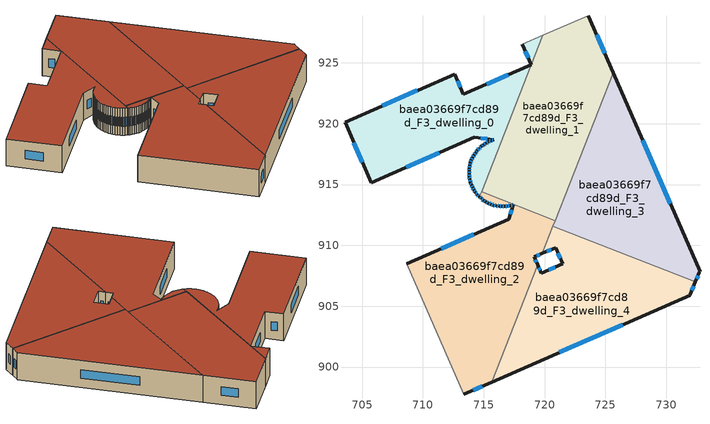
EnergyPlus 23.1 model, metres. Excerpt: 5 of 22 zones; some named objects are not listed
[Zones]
baea03669f7cd89d_F3_dwelling_0
 floor to baea03669f7cd89d_F2_dwelling_0 (EU_floor_Construction): 719.85,927.27 714.64,913.99 714.61,914.01 714.45,914.18 714.31,914.37 714.18,914.57 714.07,914.76 713.98,914.98 713.9,915.2 713.85,915.43 713.81,915.66 713.79,915.89 713.79,916.12 713.81,916.35 713.85,916.58 713.91,916.8 713.98,917.02 714.08,917.23 714.19,917.44 714.32,917.63 714.47,917.81 714.62,917.98 714.8,918.14 714.99,918.28 715.18,918.4 715.39,918.52 715.6,918.6 715.82,918.67 714.21,918.89 705.75,915.16 703.59,920.12 712.6,924.09 713.33,922.43 718.89,924.87 718.17,926.53 z9
 wall outside (EU_wall_Construction): 718.17,926.53 718.89,924.87 713.33,922.43 712.6,924.09 703.59,920.12 705.75,915.16 714.21,918.89 715.82,918.67 715.6,918.6 715.39,918.52 715.18,918.4 714.99,918.28 714.8,918.14 714.62,917.98 714.47,917.81 714.32,917.63 714.19,917.44 714.08,917.23 713.98,917.02 713.91,916.8 713.85,916.58 713.81,916.35 713.79,916.12 713.79,915.89 713.81,915.66 713.85,915.43 713.9,915.2 713.98,914.98 714.07,914.76 714.18,914.57 714.31,914.37 714.45,914.18 714.61,914.01 714.64,913.99 z9:12
 wall adiabatic (EU_wall_Construction): 719.85,927.27 718.17,926.53 z9:12
 wall to baea03669f7cd89d_F3_dwelling_1 (EU_wall_Construction): 714.81,914.41 719.85,927.27 z9:12
 wall to baea03669f7cd89d_F3_dwelling_2 (EU_wall_Construction): 714.64,913.99 714.81,914.41 z9:12
 window (EU_Window_Construction): 714.23,914.5 714.27,914.44 / 714.11,914.7 714.15,914.63 / 714.01,914.91 714.04,914.84 / 713.93,915.13 713.95,915.06 / 713.87,915.35 713.88,915.28 / 713.82,915.58 713.83,915.51 / 713.8,915.81 713.8,915.74 / 713.79,916.04 713.79,915.97 / 713.8,916.27 713.8,916.2 / 713.84,916.5 713.83,916.43 / 713.89,916.73 713.87,916.66 / 713.96,916.95 713.93,916.88 / 714.04,917.16 714.01,917.09 / 714.15,917.37 714.12,917.3 / 714.28,917.56 714.24,917.5 / 714.42,917.75 714.37,917.69 / 714.57,917.93 714.52,917.87 / 714.74,918.08 714.68,918.04 / 714.93,918.23 714.86,918.19 / 715.11,918.36 715.05,918.32 / 715.31,918.48 715.25,918.44 / 715.53,918.57 715.46,918.55 / 715.75,918.65 715.68,918.63 / 714.76,918.81 715.27,918.75 / 708.63,916.43 711.33,917.62 / 704.32,918.43 705.02,916.85 / 709.53,922.74 706.65,921.47 / 713.08,922.99 712.85,923.52 / 717,924.04 715.22,923.26 / 718.41,925.97 718.65,925.43 / 714.51,914.12 714.56,914.07 / 714.36,914.31 714.4,914.24 z10.02:10.98
 roof outside (EU_roof_Construction): 714.64,913.99 719.85,927.27 718.17,926.53 718.89,924.87 713.33,922.43 712.6,924.09 703.59,920.12 705.75,915.16 714.21,918.89 715.82,918.67 715.6,918.6 715.39,918.52 715.18,918.4 714.99,918.28 714.8,918.14 714.62,917.98 714.47,917.81 714.32,917.63 714.19,917.44 714.08,917.23 713.98,917.02 713.91,916.8 713.85,916.58 713.81,916.35 713.79,916.12 713.79,915.89 713.81,915.66 713.85,915.43 713.9,915.2 713.98,914.98 714.07,914.76 714.18,914.57 714.31,914.37 714.45,914.18 714.61,914.01 z12
baea03669f7cd89d_F3_dwelling_1
 floor to baea03669f7cd89d_F2_dwelling_1 (EU_floor_Construction): 723.57,928.89 725.62,924.2 720.86,912.04 714.81,914.42 719.85,927.27 z9
 wall outside (EU_wall_Construction): 725.62,924.2 723.57,928.89 z9:12
 wall to baea03669f7cd89d_F3_dwelling_2 (EU_wall_Construction): 714.81,914.42 720.86,912.04 z9:12
 wall adiabatic (EU_wall_Construction): 723.57,928.89 719.85,927.27 z9:12
 wall to baea03669f7cd89d_F3_dwelling_3 (EU_wall_Construction): 720.86,912.04 725.62,924.2 z9:12
 window (EU_Window_Construction): 724.93,925.79 724.27,927.3 z10.02:10.98
 roof outside (EU_roof_Construction): 720.86,912.04 725.62,924.2 723.57,928.89 719.85,927.27 714.81,914.42 z12
baea03669f7cd89d_F3_dwelling_2
 floor to baea03669f7cd89d_F2_dwelling_2 (EU_floor_Construction): 720.86,912.04 719.8,909.34 719.14,909.05 719.43,908.39 715.66,898.76 713.34,897.74 708.66,908.47 717.05,912.16 717.41,913.33 717.18,913.27 716.95,913.24 716.72,913.21 716.49,913.21 716.26,913.22 716.03,913.26 715.8,913.32 715.58,913.39 715.36,913.48 715.16,913.59 714.97,913.72 714.79,913.86 714.64,913.99 714.81,914.42 z9
 wall outside (EU_wall_Construction): 714.64,913.99 714.79,913.86 714.97,913.72 715.16,913.59 715.36,913.48 715.58,913.39 715.8,913.32 716.03,913.26 716.26,913.22 716.49,913.21 716.72,913.21 716.95,913.24 717.18,913.27 717.41,913.33 717.05,912.16 708.66,908.47 / 719.43,908.39 719.14,909.05 719.8,909.34 / 713.34,897.74 715.66,898.76 z9:12
 wall to baea03669f7cd89d_F3_dwelling_4 (EU_wall_Construction): 715.66,898.76 719.43,908.39 / 719.8,909.34 720.68,911.58 z9:12
 wall adiabatic (EU_wall_Construction): 708.66,908.47 713.34,897.74 z9:12
 wall to baea03669f7cd89d_F3_dwelling_3 (EU_wall_Construction): 720.68,911.58 720.86,912.04 z9:12
 window (EU_Window_Construction): 714.19,910.9 711.51,909.73 / 717.28,912.93 717.17,912.56 / 717.25,913.29 717.33,913.31 / 717.02,913.25 717.1,913.26 / 716.79,913.22 716.87,913.23 / 716.57,913.21 716.64,913.21 / 716.34,913.22 716.41,913.21 / 716.1,913.25 716.18,913.24 / 715.87,913.3 715.95,913.28 / 715.66,913.37 715.72,913.34 / 715.44,913.45 715.51,913.42 / 715.23,913.55 715.29,913.52 / 715.03,913.68 715.09,913.64 / 714.85,913.81 714.91,913.77 / 714.69,913.94 714.74,913.9 / 719.37,909.15 719.58,909.25 / 719.33,908.61 719.24,908.83 / 714.13,898.09 714.87,898.42 z10.02:10.98
 roof outside (EU_roof_Construction): 715.66,898.76 719.43,908.39 719.14,909.05 719.8,909.34 720.86,912.04 714.81,914.42 714.64,913.99 714.79,913.86 714.97,913.72 715.16,913.59 715.36,913.48 715.58,913.39 715.8,913.32 716.03,913.26 716.26,913.22 716.49,913.21 716.72,913.21 716.95,913.24 717.18,913.27 717.41,913.33 717.05,912.16 708.66,908.47 713.34,897.74 z12
baea03669f7cd89d_F3_dwelling_3
 floor to baea03669f7cd89d_F2_dwelling_3 (EU_floor_Construction): 725.62,924.2 732.77,907.84 732.73,907.79 732.4,906.99 720.68,911.58 z9
 wall outside (EU_wall_Construction): 732.4,906.99 732.73,907.79 732.77,907.84 725.62,924.2 z9:12
 wall to baea03669f7cd89d_F3_dwelling_4 (EU_wall_Construction): 720.68,911.58 732.4,906.99 z9:12
 window (EU_Window_Construction): 732.51,907.26 732.62,907.52 / 730.34,913.4 728.06,918.63 z10.02:10.98
 roof outside (EU_roof_Construction): 732.4,906.99 732.73,907.79 732.77,907.84 725.62,924.2 720.68,911.58 z12
baea03669f7cd89d_F3_dwelling_4
 floor to baea03669f7cd89d_F2_dwelling_4 (EU_floor_Construction): 732.4,906.99 731.97,905.97 731.97,905.92 715.66,898.76 719.43,908.39 719.72,907.71 721.48,908.48 720.9,909.82 719.8,909.34 720.68,911.58 z9
 wall outside (EU_wall_Construction): 719.8,909.34 720.9,909.82 721.48,908.48 719.72,907.71 719.43,908.39 / 715.66,898.76 731.97,905.92 731.97,905.97 732.4,906.99 z9:12
 window (EU_Window_Construction): 721.09,909.37 721.28,908.94 / 720.18,909.51 720.52,909.66 / 732.11,906.32 732.25,906.64 / 721.21,901.2 726.42,903.48 / 719.62,907.94 719.53,908.16 / 720.88,908.22 720.32,907.98 z10.02:10.98
 roof outside (EU_roof_Construction): 731.97,905.92 731.97,905.97 732.4,906.99 720.68,911.58 719.8,909.34 720.9,909.82 721.48,908.48 719.72,907.71 719.43,908.39 715.66,898.76 z12
[Building]
EU S2 Campaign: North Axis=0; Terrain=City; Solar Distribution=FullExterior
[Site:Location]
Vienna: Latitude=48; Longitude=16.5; Time Zone=1; Elevation=183
[SizingPeriod:WeatherFileDays]
AnnualSizingPeriod: Begin Month=1; Begin Day of Month=1; End Month=12; End Day of Month=31; Day of Week for Start Day=Monday; Use Weather File Daylight Saving Period=No; Use Weather File Rain and Snow Indicators=No
[MATERIAL]
EU_InternalMass_Material: Roughness=MediumRough; Thickness=0.1; Conductivity=1; Density=1800; Specific Heat=900; Thermal Absorptance=0.9; Solar Absorptance=0.7; Visible Absorptance=0.7
[MATERIAL:NOMASS] Roughness=MediumRough; Thermal Absorptance=0.9; Solar Absorptance=0.7; Visible Absorptance=0.7
Name | Thermal Resistance
EU_wall_NoMass | 0.942466
EU_roof_NoMass | 0.551687
EU_floor_NoMass | 0.66527
[WINDOWMATERIAL:SIMPLEGLAZINGSYSTEM]
EU_Window_SimpleGlazing: UFactor=2.03367; Solar Heat Gain Coefficient=0.65; Visible Transmittance=0.65
[CONSTRUCTION]
EU_wall_Construction: EU_wall_NoMass
EU_roof_Construction: EU_roof_NoMass
EU_floor_Construction: EU_floor_NoMass
EU_Window_Construction: EU_Window_SimpleGlazing
EU_InternalMass_Construction: EU_InternalMass_Material
[ZONE] Type=1; Multiplier=1; Ceiling Height=autocalculate; Floor Area=autocalculate; Part of Total Floor Area=Yes
Name | Volume
baea03669f7cd89d_F3_dwelling_0 | 235.781
baea03669f7cd89d_F3_dwelling_1; baea03669f7cd89d_F3_dwelling_2 | 292.997
baea03669f7cd89d_F3_dwelling_3 | 273.932
baea03669f7cd89d_F3_dwelling_4 | 273.965
[INTERNALMASS] Construction=EU_InternalMass_Construction
Name | Zone or ZoneList | Surface Area
baea03669f7cd89d_F3_dwelling_0_EU_InternalMass | baea03669f7cd89d_F3_dwelling_0 | 78.5933
baea03669f7cd89d_F3_dwelling_1_EU_InternalMass | baea03669f7cd89d_F3_dwelling_1 | 97.6653
baea03669f7cd89d_F3_dwelling_2_EU_InternalMass | baea03669f7cd89d_F3_dwelling_2 | 97.6645
baea03669f7cd89d_F3_dwelling_3_EU_InternalMass | baea03669f7cd89d_F3_dwelling_3 | 91.3113
baea03669f7cd89d_F3_dwelling_4_EU_InternalMass | baea03669f7cd89d_F3_dwelling_4 | 91.3217
[OTHEREQUIPMENT] Fuel Type=Electricity; Design Level Calculation Method=Watts/Area; Power per Zone Floor Area=1; Fraction Latent=0; Fraction Radiant=0; Fraction Lost=0; Carbon Dioxide Generation Rate=0; EndUse Subcategory=EU_Step8_InternalGains
Name | Zone or ZoneList or Space or SpaceList | Schedule
EU_Step8_InternalGain_baea03669f7cd89d_F3_dwelling_0_f000 | baea03669f7cd89d_F3_dwelling_0 | EU_Step8_GainSchedule_baea03669f7cd89d_F3_dwelling_0_f000
EU_Step8_InternalGain_baea03669f7cd89d_F3_dwelling_1_f000 | baea03669f7cd89d_F3_dwelling_1 | EU_Step8_GainSchedule_baea03669f7cd89d_F3_dwelling_1_f000
EU_Step8_InternalGain_baea03669f7cd89d_F3_dwelling_2_f000 | baea03669f7cd89d_F3_dwelling_2 | EU_Step8_GainSchedule_baea03669f7cd89d_F3_dwelling_2_f000
EU_Step8_InternalGain_baea03669f7cd89d_F3_dwelling_3_f000 | baea03669f7cd89d_F3_dwelling_3 | EU_Step8_GainSchedule_baea03669f7cd89d_F3_dwelling_3_f000
EU_Step8_InternalGain_baea03669f7cd89d_F3_dwelling_4_f000 | baea03669f7cd89d_F3_dwelling_4 | EU_Step8_GainSchedule_baea03669f7cd89d_F3_dwelling_4_f000
[ZONEVENTILATION:DESIGNFLOWRATE] Schedule=EU_AlwaysOn; Design Flow Rate Calculation Method=AirChanges/Hour; Air Changes per Hour=0.530523; Ventilation Type=Natural; Fan Pressure Rise=0; Fan Total Efficiency=1; Constant Term Coefficient=1; Temperature Term Coefficient=0; Velocity Term Coefficient=0; Velocity Squared Term Coefficient=0; Minimum Indoor Temperature=-100; Maximum Indoor Temperature=100; Delta Temperature=-100; Minimum Outdoor Temperature=-100; Maximum Outdoor Temperature=100; Maximum Wind Speed=40
Name | Zone or ZoneList or Space or SpaceList
EU_ConstantAir_baea03669f7cd89d_F3_dwelling_0 | baea03669f7cd89d_F3_dwelling_0
EU_ConstantAir_baea03669f7cd89d_F3_dwelling_1 | baea03669f7cd89d_F3_dwelling_1
EU_ConstantAir_baea03669f7cd89d_F3_dwelling_2 | baea03669f7cd89d_F3_dwelling_2
EU_ConstantAir_baea03669f7cd89d_F3_dwelling_3 | baea03669f7cd89d_F3_dwelling_3
EU_ConstantAir_baea03669f7cd89d_F3_dwelling_4 | baea03669f7cd89d_F3_dwelling_4
[HVACTEMPLATE:ZONE:IDEALLOADSAIRSYSTEM] System Availability Schedule=EU_AlwaysOn; Maximum Heating Supply Air Temperature=50; Minimum Cooling Supply Air Temperature=13; Maximum Heating Supply Air Humidity Ratio=0.0156; Minimum Cooling Supply Air Humidity Ratio=0.0077; Heating Limit=NoLimit; Cooling Limit=NoLimit; Heating Availability Schedule=EU_AlwaysOn; Cooling Availability Schedule=EU_CoolingOff; Dehumidification Control Type=ConstantSensibleHeatRatio; Cooling Sensible Heat Ratio=0.7; Dehumidification Setpoint=60; Humidification Control Type=None; Humidification Setpoint=30; Outdoor Air Method=None; Outdoor Air Flow Rate per Person=0.00944; Outdoor Air Flow Rate per Zone Floor Area=0; Outdoor Air Flow Rate per Zone=0; Demand Controlled Ventilation Type=None; Outdoor Air Economizer Type=NoEconomizer; Heat Recovery Type=None; Sensible Heat Recovery Effectiveness=0.7; Latent Heat Recovery Effectiveness=0.65
Name | Template Thermostat
baea03669f7cd89d_F3_dwelling_0 | EU_HeatOnly_baea03669f7cd89d_F3_dwelling_0
baea03669f7cd89d_F3_dwelling_1 | EU_HeatOnly_baea03669f7cd89d_F3_dwelling_1
baea03669f7cd89d_F3_dwelling_2 | EU_HeatOnly_baea03669f7cd89d_F3_dwelling_2
baea03669f7cd89d_F3_dwelling_3 | EU_HeatOnly_baea03669f7cd89d_F3_dwelling_3
baea03669f7cd89d_F3_dwelling_4 | EU_HeatOnly_baea03669f7cd89d_F3_dwelling_4
[SIZING:ZONE] Zone Cooling Design Supply Air Temperature Input Method=SupplyAirTemperature; Zone Cooling Design Supply Air Temperature=13; Zone Heating Design Supply Air Temperature Input Method=SupplyAirTemperature; Zone Heating Design Supply Air Temperature=50; Zone Cooling Design Supply Air Humidity Ratio=0.008; Zone Heating Design Supply Air Humidity Ratio=0.008; Cooling Design Air Flow Method=DesignDay; Cooling Design Air Flow Rate=0; Cooling Minimum Air Flow per Zone Floor Area=0.000762; Cooling Minimum Air Flow=0; Cooling Minimum Air Flow Fraction=0.2; Heating Design Air Flow Method=DesignDay; Heating Design Air Flow Rate=0; Heating Maximum Air Flow per Zone Floor Area=0.002032; Heating Maximum Air Flow=0.141576; Heating Maximum Air Flow Fraction=0.3; Account for Dedicated Outdoor Air System=No; Dedicated Outdoor Air System Control Strategy=NeutralSupplyAir; Dedicated Outdoor Air Low Setpoint Temperature for Design=autosize; Dedicated Outdoor Air High Setpoint Temperature for Design=autosize; Zone Load Sizing Method=Sensible Load Only No Latent Load; Zone Latent Cooling Design Supply Air Humidity Ratio Input Method=HumidityRatioDifference; Zone Cooling Design Supply Air Humidity Ratio Difference=0.005; Zone Latent Heating Design Supply Air Humidity Ratio Input Method=HumidityRatioDifference; Zone Humidification Design Supply Air Humidity Ratio Difference=0.005
baea03669f7cd89d_F3_dwelling_0; baea03669f7cd89d_F3_dwelling_1; baea03669f7cd89d_F3_dwelling_2; baea03669f7cd89d_F3_dwelling_3; baea03669f7cd89d_F3_dwelling_4
[SCHEDULE:CONSTANT]
Name | Hourly Value
EU_AlwaysOn | 1
EU_CoolingOff | 0
[SCHEDULE:FILE] Column Number=1; Rows to Skip at Top=0; Number of Hours of Data=8760; Column Separator=Comma; Interpolate to Timestep=No; Minutes per Item=60; Adjust Schedule for Daylight Savings=Yes
Name | File
EU_Step8_GainSchedule_baea03669f7cd89d_F3_dwelling_0_f000 | ../../schedules/baea03669f7cd89d/baea03669f7cd89d_F3_dwelling_0_f000_gain.csv
EU_Step8_GainSchedule_baea03669f7cd89d_F3_dwelling_1_f000 | ../../schedules/baea03669f7cd89d/baea03669f7cd89d_F3_dwelling_1_f000_gain.csv
EU_Step8_GainSchedule_baea03669f7cd89d_F3_dwelling_2_f000 | ../../schedules/baea03669f7cd89d/baea03669f7cd89d_F3_dwelling_2_f000_gain.csv
EU_Step8_GainSchedule_baea03669f7cd89d_F3_dwelling_3_f000 | ../../schedules/baea03669f7cd89d/baea03669f7cd89d_F3_dwelling_3_f000_gain.csv
EU_Step8_GainSchedule_baea03669f7cd89d_F3_dwelling_4_f000 | ../../schedules/baea03669f7cd89d/baea03669f7cd89d_F3_dwelling_4_f000_gain.csv
